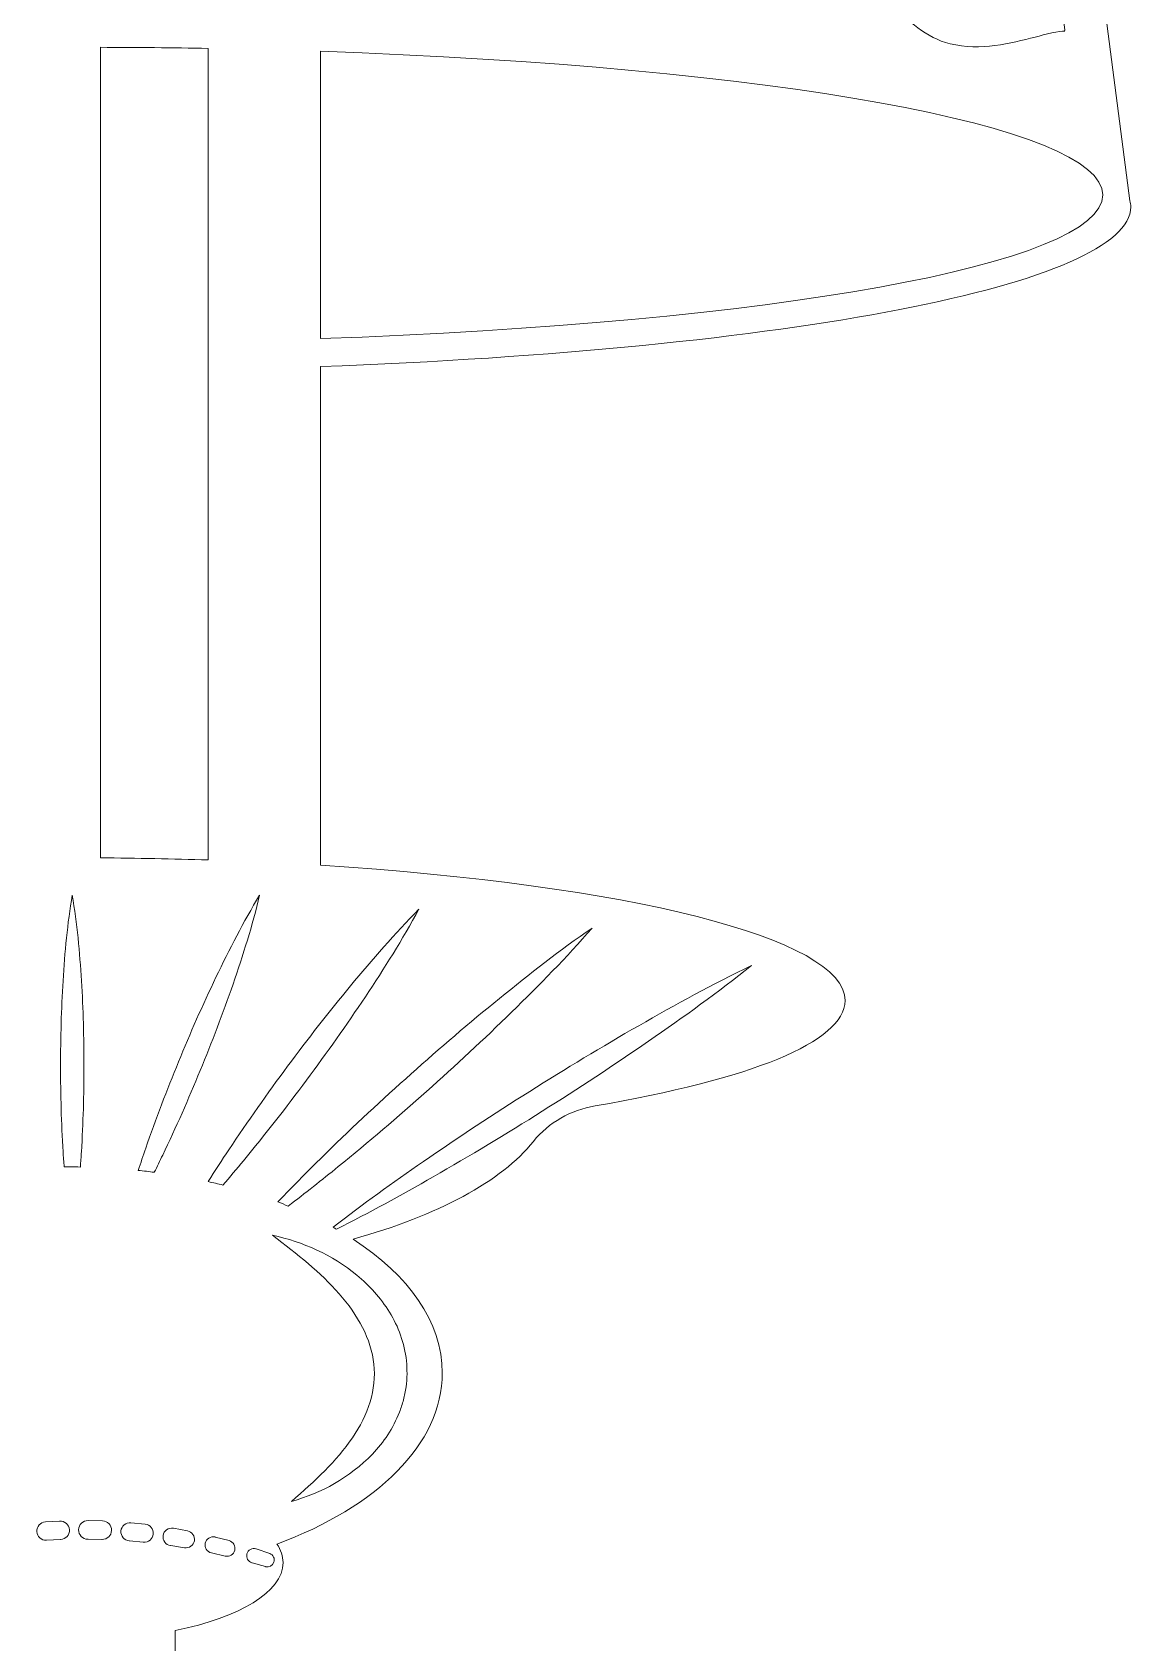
# Model space of a CAD drawing. Header units: inches. Extents: x 84 to 1916, y -1920 to -80.
# Drawn here: x 1681 to 1915.5, y -1576.4 to -1232.5 of the extents above; entities that cross this region are included whole.
import ezdxf

# ---------------------------------------------------------------- set-up
doc = ezdxf.new("R2010")
doc.units = ezdxf.units.IN
doc.header["$MEASUREMENT"] = 0
doc.layers.add('_U+0421_U+043B_U+043E_U+0439 3', color=7, linetype='Continuous')

msp = doc.modelspace()

# ---------------------------------------------------------------- linework, layer by layer
at = {"layer": '_U+0421_U+043B_U+043E_U+0439 3', "lineweight": 0}
for points, knots in [([(1915.5, -1269.75), (1915.5, -1269.32), (1915.43, -1268.89), (1915.33, -1268.46), (1915.33, -1268.46), (1908.5, -1215.75), (1908.5, -1215.75), (1908.5, -1197.03), (1811.57, -1181.85), (1692, -1181.85), (1607.37, -1181.85), (1534.1, -1189.45), (1498.5, -1200.54), (1498.5, -1200.54), (1498.5, -1221.13), (1498.5, -1221.13), (1499.57, -1221.16), (1500.57, -1221.09), (1501.48, -1220.86), (1502.69, -1220.56), (1505.42, -1217.91), (1507.23, -1216.15), (1511.29, -1212.21), (1516.34, -1207.31), (1523.3, -1206.1), (1529.1, -1205.08), (1534.63, -1207.48), (1539.51, -1209.6), (1542.79, -1211.03), (1546.52, -1212.65), (1548.73, -1212.36), (1550.27, -1212.16), (1553.23, -1209.79), (1555.61, -1207.89), (1560.03, -1204.35), (1565.04, -1200.35), (1571.54, -1199.7), (1577.52, -1199.1), (1582.94, -1201.89), (1587.71, -1204.34), (1590.82, -1205.94), (1594.33, -1207.75), (1596.38, -1207.6), (1598.04, -1207.48), (1601.19, -1205.21), (1603.72, -1203.38), (1608.24, -1200.13), (1613.36, -1196.44), (1619.73, -1196.1), (1625.81, -1195.79), (1631.12, -1198.81), (1635.81, -1201.48), (1638.75, -1203.16), (1642.09, -1205.05), (1644.06, -1205.05), (1644.06, -1205.05), (1644.16, -1205.05), (1644.16, -1205.05), (1645.88, -1204.99), (1649.16, -1202.82), (1651.79, -1201.07), (1656.39, -1198.02), (1661.6, -1194.55), (1667.91, -1194.45), (1668, -1194.45), (1668.1, -1194.45), (1668.19, -1194.45), (1674.19, -1194.45), (1679.33, -1197.61), (1683.87, -1200.41), (1686.78, -1202.21), (1690.09, -1204.25), (1692, -1204.25), (1693.84, -1204.25), (1697.09, -1202.22), (1699.96, -1200.43), (1704.54, -1197.58), (1709.72, -1194.36), (1715.82, -1194.45), (1722.1, -1194.55), (1727.27, -1198.02), (1731.83, -1201.08), (1734.42, -1202.82), (1737.64, -1204.98), (1739.3, -1205.03), (1741.17, -1205.09), (1744.53, -1203.17), (1747.49, -1201.47), (1752.14, -1198.79), (1757.42, -1195.75), (1763.46, -1196.06), (1769.8, -1196.39), (1774.88, -1200.08), (1779.36, -1203.34), (1781.85, -1205.15), (1784.96, -1207.4), (1786.56, -1207.52), (1788.51, -1207.68), (1791.98, -1205.86), (1795.04, -1204.26), (1799.78, -1201.79), (1805.14, -1198.99), (1811.11, -1199.57), (1817.58, -1200.2), (1822.55, -1204.2), (1826.93, -1207.73), (1829.15, -1209.52), (1832.2, -1211.97), (1833.68, -1212.16), (1835.83, -1212.43), (1839.48, -1210.81), (1842.7, -1209.37), (1847.54, -1207.22), (1853.02, -1204.78), (1858.83, -1205.77), (1865.7, -1206.95), (1870.71, -1211.79), (1874.73, -1215.68), (1876.54, -1217.43), (1879.26, -1220.06), (1880.45, -1220.35), (1883.33, -1221.05), (1887.39, -1220), (1891.32, -1218.98), (1894.02, -1218.28), (1896.76, -1217.58), (1899.48, -1217.34), (1899.48, -1217.34), (1901.42, -1232), (1901.42, -1232), (1901.42, -1232), (1901.34, -1232.18), (1901.34, -1232.18), (1901.34, -1232.18), (1901.45, -1232.22), (1901.45, -1232.22), (1901.45, -1232.22), (1901.45, -1232.26), (1901.45, -1232.26), (1900.29, -1232.16), (1897.18, -1232.96), (1895.08, -1233.5), (1889.9, -1234.85), (1883.45, -1236.51), (1876.92, -1234.93), (1871.76, -1233.68), (1867.97, -1230.01), (1864.3, -1226.46), (1861.63, -1223.88), (1858.61, -1220.95), (1856.3, -1220.56), (1854.97, -1220.33), (1851.26, -1221.99), (1848.8, -1223.08), (1843.77, -1225.31), (1838.08, -1227.84), (1831.78, -1227.04), (1826.09, -1226.31), (1821.54, -1222.64), (1817.52, -1219.41), (1814.78, -1217.2), (1811.67, -1214.69), (1809.66, -1214.5), (1808.12, -1214.34), (1804.57, -1216.21), (1801.98, -1217.56), (1797.15, -1220.08), (1791.69, -1222.93), (1785.46, -1222.48), (1779.6, -1222.05), (1774.79, -1218.56), (1770.54, -1215.47), (1767.75, -1213.44), (1764.58, -1211.14), (1762.68, -1211.04), (1761.08, -1210.94), (1757.69, -1212.9), (1754.98, -1214.46), (1750.29, -1217.17), (1744.95, -1220.24), (1738.8, -1220.03), (1732.85, -1219.83), (1727.87, -1216.48), (1723.48, -1213.54), (1720.78, -1211.73), (1717.42, -1209.47), (1715.57, -1209.44), (1715.57, -1209.44), (1715.54, -1209.44), (1715.54, -1209.44), (1713.86, -1209.44), (1710.56, -1211.5), (1707.9, -1213.16), (1703.32, -1216.01), (1698.14, -1219.25), (1692, -1219.25), (1685.84, -1219.25), (1680.61, -1216.03), (1676, -1213.18), (1673.28, -1211.51), (1669.86, -1209.39), (1668.16, -1209.45), (1666.24, -1209.48), (1662.97, -1211.65), (1660.08, -1213.57), (1655.66, -1216.51), (1650.64, -1219.84), (1644.67, -1220.04), (1638.44, -1220.25), (1633.12, -1217.21), (1628.39, -1214.51), (1625.63, -1212.94), (1622.21, -1210.99), (1620.53, -1211.08), (1618.55, -1211.19), (1615.33, -1213.51), (1612.49, -1215.55), (1608.21, -1218.63), (1603.37, -1222.12), (1597.49, -1222.56), (1591.24, -1223.03), (1585.72, -1220.19), (1580.86, -1217.68), (1578.07, -1216.25), (1574.62, -1214.46), (1573.02, -1214.63), (1570.94, -1214.83), (1567.78, -1217.37), (1564.99, -1219.6), (1560.95, -1222.83), (1556.37, -1226.5), (1550.67, -1227.24), (1544.34, -1228.06), (1538.59, -1225.57), (1533.52, -1223.36), (1530.88, -1222.21), (1527.23, -1220.63), (1525.88, -1220.87), (1523.47, -1221.29), (1520.53, -1224.15), (1517.68, -1226.92), (1514.02, -1230.46), (1510.25, -1234.12), (1505.14, -1235.41), (1503.06, -1235.93), (1500.98, -1236.14), (1498.95, -1236.14), (1498.8, -1236.14), (1498.65, -1236.13), (1498.5, -1236.13), (1498.5, -1236.13), (1498.5, -1252.81), (1498.5, -1252.81), (1526.39, -1244.96), (1576.35, -1239.02), (1636.5, -1236.73), (1636.5, -1236.73), (1636.5, -1297.71), (1636.5, -1297.71), (1626.87, -1297.34), (1617.5, -1296.88), (1608.44, -1296.33), (1607.1, -1298.24), (1605.11, -1300.07), (1602.46, -1301.82), (1613.38, -1302.57), (1624.75, -1303.19), (1636.5, -1303.66), (1636.5, -1303.66), (1636.5, -1410.36), (1636.5, -1410.36), (1571.37, -1414.44), (1524.5, -1425.83), (1524.5, -1439.25), (1524.5, -1448.14), (1545.06, -1456.13), (1577.86, -1461.71), (1583.03, -1462.59), (1587.79, -1465.23), (1591.05, -1469.33), (1597.72, -1477.72), (1611.17, -1484.93), (1628.85, -1490), (1616.81, -1497.71), (1609.5, -1507.75), (1609.5, -1518.75), (1609.5, -1534.58), (1624.61, -1548.44), (1647.27, -1556.19), (1646.77, -1557.18), (1646.5, -1558.2), (1646.5, -1559.25), (1646.5, -1565.51), (1655.8, -1570.96), (1669.5, -1573.75), (1669.5, -1573.75), (1669.5, -1589.7), (1669.5, -1589.7), (1662.76, -1591.9), (1658.5, -1595.14), (1658.5, -1598.75), (1658.5, -1603.42), (1665.62, -1607.46), (1676, -1609.45), (1676, -1609.45), (1676, -1643.25), (1676, -1643.25), (1676, -1778.89), (1565.64, -1889.25), (1430, -1889.25), (1388.18, -1889.25), (1348.77, -1878.74), (1314.25, -1860.25), (1397.37, -1838.96), (1459, -1763.42), (1459, -1673.75), (1459, -1673.75), (1459, -1460.03), (1459, -1460.03), (1468.29, -1457.93), (1474.5, -1454.11), (1474.5, -1449.75), (1474.5, -1446.14), (1470.24, -1442.9), (1463.5, -1440.7), (1463.5, -1440.7), (1463.5, -1424.75), (1463.5, -1424.75), (1477.2, -1421.96), (1486.5, -1416.51), (1486.5, -1410.25), (1486.5, -1408.88), (1486.05, -1407.55), (1485.21, -1406.28), (1506.48, -1398.39), (1520.5, -1384.99), (1520.5, -1369.75), (1520.5, -1358.85), (1513.32, -1348.88), (1501.46, -1341.19), (1519.49, -1336.12), (1533.2, -1328.83), (1539.95, -1320.33), (1543.21, -1316.23), (1547.97, -1313.59), (1553.14, -1312.71), (1585.94, -1307.13), (1606.5, -1299.14), (1606.5, -1290.25), (1606.5, -1276.83), (1559.63, -1265.44), (1494.5, -1261.36), (1494.5, -1261.36), (1494.5, -1154.85), (1494.5, -1154.85), (1593.61, -1151.26), (1667.5, -1137.36), (1667.5, -1120.75), (1667.5, -1120.32), (1667.43, -1119.89), (1667.33, -1119.46), (1667.33, -1119.46), (1660.5, -1066.75), (1660.5, -1066.75), (1660.5, -1048.03), (1563.57, -1032.85), (1444, -1032.85), (1324.43, -1032.85), (1227.5, -1048.03), (1227.5, -1066.75), (1227.5, -1066.75), (1220.67, -1119.46), (1220.67, -1119.46), (1220.57, -1119.89), (1220.5, -1120.32), (1220.5, -1120.75), (1220.5, -1137.08), (1291.92, -1150.79), (1388.5, -1154.66), (1388.5, -1154.66), (1388.5, -1261.36), (1388.5, -1261.36), (1323.37, -1265.44), (1276.5, -1276.83), (1276.5, -1290.25), (1276.5, -1299.14), (1297.06, -1307.13), (1329.86, -1312.71), (1335.03, -1313.59), (1339.79, -1316.23), (1343.05, -1320.33), (1349.72, -1328.72), (1363.17, -1335.93), (1380.85, -1341), (1368.81, -1348.71), (1361.5, -1358.75), (1361.5, -1369.75), (1361.5, -1385.58), (1376.61, -1399.44), (1399.27, -1407.19), (1398.77, -1408.18), (1398.5, -1409.2), (1398.5, -1410.25), (1398.5, -1416.51), (1407.8, -1421.96), (1421.5, -1424.75), (1421.5, -1424.75), (1421.5, -1440.7), (1421.5, -1440.7), (1414.76, -1442.9), (1410.5, -1446.14), (1410.5, -1449.75), (1410.5, -1454.42), (1417.62, -1458.46), (1428, -1460.45), (1428, -1460.45), (1428, -1673.75), (1428, -1673.75), (1428, -1759.6), (1360.67, -1830.01), (1276.04, -1834.96), (1219.96, -1789.83), (1184, -1720.67), (1184, -1643.25), (1184, -1643.25), (1184, -1492.38), (1184, -1492.38), (1193.28, -1486.9), (1199.5, -1476.8), (1199.5, -1465.25), (1199.5, -1453.7), (1193.28, -1443.6), (1184, -1438.12), (1184, -1438.12), (1184, -1399.75), (1184, -1399.75), (1184, -1399.75), (1193.5, -1399.75), (1193.5, -1399.75), (1193.5, -1399.75), (1193.5, -1365.75), (1193.5, -1365.75), (1193.5, -1365.75), (1184.96, -1365.75), (1184.96, -1365.75), (1183.01, -1362.7), (1180.06, -1360.21), (1176.5, -1358.63), (1176.5, -1358.63), (1176.5, -1347.15), (1176.5, -1347.15), (1183.61, -1341.44), (1188.5, -1329.53), (1188.5, -1315.75), (1188.5, -1296.42), (1178.87, -1280.75), (1167, -1280.75), (1155.13, -1280.75), (1145.5, -1296.42), (1145.5, -1315.75), (1145.5, -1330.16), (1150.85, -1342.54), (1158.5, -1347.9), (1158.5, -1347.9), (1158.5, -1358.63), (1158.5, -1358.63), (1154.94, -1360.21), (1151.99, -1362.7), (1150.04, -1365.75), (1150.04, -1365.75), (1142.5, -1365.75), (1142.5, -1365.75), (1142.5, -1365.75), (1142.5, -1399.75), (1142.5, -1399.75), (1142.5, -1399.75), (1153, -1399.75), (1153, -1399.75), (1153, -1399.75), (1153, -1437.54), (1153, -1437.54), (1148.85, -1439.79), (1145.28, -1442.96), (1142.52, -1446.75), (1142.52, -1446.75), (1119.45, -1446.75), (1119.45, -1446.75), (1121.4, -1442.66), (1122.5, -1438.08), (1122.5, -1433.25), (1122.5, -1420.88), (1115.37, -1410.19), (1105, -1405.03), (1105, -1405.03), (1105, -1367.75), (1105, -1367.75), (1105, -1367.75), (1115.5, -1367.75), (1115.5, -1367.75), (1115.5, -1367.75), (1115.5, -1333.75), (1115.5, -1333.75), (1115.5, -1333.75), (1106.96, -1333.75), (1106.96, -1333.75), (1105.01, -1330.7), (1102.06, -1328.21), (1098.5, -1326.63), (1098.5, -1326.63), (1098.5, -1315.15), (1098.5, -1315.15), (1105.61, -1309.44), (1110.5, -1297.53), (1110.5, -1283.75), (1110.5, -1264.42), (1100.87, -1248.75), (1089, -1248.75), (1077.13, -1248.75), (1067.5, -1264.42), (1067.5, -1283.75), (1067.5, -1298.16), (1072.85, -1310.54), (1080.5, -1315.9), (1080.5, -1315.9), (1080.5, -1326.63), (1080.5, -1326.63), (1076.94, -1328.21), (1073.99, -1330.7), (1072.04, -1333.75), (1072.04, -1333.75), (1064.5, -1333.75), (1064.5, -1333.75), (1064.5, -1333.75), (1064.5, -1367.75), (1064.5, -1367.75), (1064.5, -1367.75), (1074, -1367.75), (1074, -1367.75), (1074, -1367.75), (1074, -1406.73), (1074, -1406.73), (1071.69, -1408.22), (1069.58, -1410), (1067.73, -1412.02), (1066.51, -1411.84), (1065.27, -1411.75), (1064, -1411.75), (1051.02, -1411.75), (1040.5, -1421.38), (1040.5, -1433.25), (1040.5, -1445.12), (1051.02, -1454.75), (1064, -1454.75), (1065.27, -1454.75), (1066.51, -1454.66), (1067.73, -1454.48), (1069.58, -1456.5), (1071.69, -1458.28), (1074, -1459.77), (1074, -1459.77), (1074, -1673.75), (1074, -1673.75), (1074, -1779.6), (1159.88, -1865.76), (1265.62, -1866.24), (1312.96, -1901.29), (1370.02, -1920.25), (1430, -1920.25), (1503.99, -1920.25), (1573.55, -1891.44), (1625.87, -1839.12), (1678.19, -1786.8), (1707, -1717.24), (1707, -1643.25), (1707, -1643.25), (1707, -1609.03), (1707, -1609.03), (1716.29, -1606.93), (1722.5, -1603.11), (1722.5, -1598.75), (1722.5, -1595.14), (1718.24, -1591.9), (1711.5, -1589.7), (1711.5, -1589.7), (1711.5, -1573.75), (1711.5, -1573.75), (1725.2, -1570.96), (1734.5, -1565.51), (1734.5, -1559.25), (1734.5, -1557.88), (1734.05, -1556.55), (1733.21, -1555.28), (1754.48, -1547.39), (1768.5, -1533.99), (1768.5, -1518.75), (1768.5, -1507.85), (1761.32, -1497.88), (1749.46, -1490.19), (1767.49, -1485.12), (1781.2, -1477.83), (1787.95, -1469.33), (1791.21, -1465.23), (1795.97, -1462.59), (1801.14, -1461.71), (1833.94, -1456.13), (1854.5, -1448.14), (1854.5, -1439.25), (1854.5, -1425.83), (1807.63, -1414.44), (1742.5, -1410.36), (1742.5, -1410.36), (1742.5, -1303.85), (1742.5, -1303.85), (1841.61, -1300.26), (1915.5, -1286.36), (1915.5, -1269.75)], [0, 0, 0, 0, 1, 1, 1, 2, 2, 2, 3, 3, 3, 4, 4, 4, 5, 5, 5, 6, 6, 6, 7, 7, 7, 8, 8, 8, 9, 9, 9, 10, 10, 10, 11, 11, 11, 12, 12, 12, 13, 13, 13, 14, 14, 14, 15, 15, 15, 16, 16, 16, 17, 17, 17, 18, 18, 18, 19, 19, 19, 20, 20, 20, 21, 21, 21, 22, 22, 22, 23, 23, 23, 24, 24, 24, 25, 25, 25, 26, 26, 26, 27, 27, 27, 28, 28, 28, 29, 29, 29, 30, 30, 30, 31, 31, 31, 32, 32, 32, 33, 33, 33, 34, 34, 34, 35, 35, 35, 36, 36, 36, 37, 37, 37, 38, 38, 38, 39, 39, 39, 40, 40, 40, 41, 41, 41, 42, 42, 42, 43, 43, 43, 44, 44, 44, 45, 45, 45, 46, 46, 46, 47, 47, 47, 48, 48, 48, 49, 49, 49, 50, 50, 50, 51, 51, 51, 52, 52, 52, 53, 53, 53, 54, 54, 54, 55, 55, 55, 56, 56, 56, 57, 57, 57, 58, 58, 58, 59, 59, 59, 60, 60, 60, 61, 61, 61, 62, 62, 62, 63, 63, 63, 64, 64, 64, 65, 65, 65, 66, 66, 66, 67, 67, 67, 68, 68, 68, 69, 69, 69, 70, 70, 70, 71, 71, 71, 72, 72, 72, 73, 73, 73, 74, 74, 74, 75, 75, 75, 76, 76, 76, 77, 77, 77, 78, 78, 78, 79, 79, 79, 80, 80, 80, 81, 81, 81, 82, 82, 82, 83, 83, 83, 84, 84, 84, 85, 85, 85, 86, 86, 86, 87, 87, 87, 88, 88, 88, 89, 89, 89, 90, 90, 90, 91, 91, 91, 92, 92, 92, 93, 93, 93, 94, 94, 94, 95, 95, 95, 96, 96, 96, 97, 97, 97, 98, 98, 98, 99, 99, 99, 100, 100, 100, 101, 101, 101, 102, 102, 102, 103, 103, 103, 104, 104, 104, 105, 105, 105, 106, 106, 106, 107, 107, 107, 108, 108, 108, 109, 109, 109, 110, 110, 110, 111, 111, 111, 112, 112, 112, 113, 113, 113, 114, 114, 114, 115, 115, 115, 116, 116, 116, 117, 117, 117, 118, 118, 118, 119, 119, 119, 120, 120, 120, 121, 121, 121, 122, 122, 122, 123, 123, 123, 124, 124, 124, 125, 125, 125, 126, 126, 126, 127, 127, 127, 128, 128, 128, 129, 129, 129, 130, 130, 130, 131, 131, 131, 132, 132, 132, 133, 133, 133, 134, 134, 134, 135, 135, 135, 136, 136, 136, 137, 137, 137, 138, 138, 138, 139, 139, 139, 140, 140, 140, 141, 141, 141, 142, 142, 142, 143, 143, 143, 144, 144, 144, 145, 145, 145, 146, 146, 146, 147, 147, 147, 148, 148, 148, 149, 149, 149, 150, 150, 150, 151, 151, 151, 152, 152, 152, 153, 153, 153, 154, 154, 154, 155, 155, 155, 156, 156, 156, 157, 157, 157, 158, 158, 158, 159, 159, 159, 160, 160, 160, 161, 161, 161, 162, 162, 162, 163, 163, 163, 164, 164, 164, 165, 165, 165, 166, 166, 166, 167, 167, 167, 168, 168, 168, 169, 169, 169, 170, 170, 170, 171, 171, 171, 172, 172, 172, 173, 173, 173, 174, 174, 174, 175, 175, 175, 176, 176, 176, 177, 177, 177, 178, 178, 178, 179, 179, 179, 180, 180, 180, 181, 181, 181, 182, 182, 182, 183, 183, 183, 184, 184, 184, 185, 185, 185, 186, 186, 186, 187, 187, 187, 188, 188, 188, 189, 189, 189, 190, 190, 190, 191, 191, 191, 192, 192, 192, 193, 193, 193, 194, 194, 194, 195, 195, 195, 196, 196, 196, 197, 197, 197, 198, 198, 198, 199, 199, 199, 200, 200, 200, 201, 201, 201, 202, 202, 202, 203, 203, 203, 204, 204, 204, 205, 205, 205, 205]), ([(1695.5, -1235.7), (1703.27, -1235.71), (1710.95, -1235.79), (1718.5, -1235.92), (1718.5, -1235.92), (1718.5, -1409.22), (1718.5, -1409.22), (1711, -1408.97), (1703.32, -1408.82), (1695.5, -1408.77), (1695.5, -1408.77), (1695.5, -1235.7), (1695.5, -1235.7)], [0, 0, 0, 0, 1, 1, 1, 2, 2, 2, 3, 3, 3, 4, 4, 4, 4]), ([(1742.5, -1236.55), (1838.27, -1239.85), (1909.5, -1252.33), (1909.5, -1267.22), (1909.5, -1282.11), (1838.27, -1294.59), (1742.5, -1297.89), (1742.5, -1297.89), (1742.5, -1236.55), (1742.5, -1236.55)], [0, 0, 0, 0, 1, 1, 1, 2, 2, 2, 3, 3, 3, 3]), ([(1687.53, -1435), (1687.92, -1428.92), (1688.46, -1422.83), (1689.5, -1416.75), (1690.54, -1422.83), (1691.08, -1428.92), (1691.47, -1435), (1691.83, -1441.08), (1692, -1447.17), (1692, -1453.25), (1692, -1459.33), (1691.83, -1465.42), (1691.46, -1471.5), (1691.39, -1472.59), (1691.31, -1473.69), (1691.23, -1474.78), (1690.48, -1474.77), (1689.75, -1474.75), (1689, -1474.75), (1688.59, -1474.75), (1688.18, -1474.76), (1687.77, -1474.77), (1687.69, -1473.68), (1687.61, -1472.59), (1687.54, -1471.5), (1687.17, -1465.42), (1687, -1459.33), (1687, -1453.25), (1687, -1447.17), (1687.17, -1441.08), (1687.53, -1435)], [0, 0, 0, 0, 1, 1, 1, 2, 2, 2, 3, 3, 3, 4, 4, 4, 5, 5, 5, 6, 6, 6, 7, 7, 7, 8, 8, 8, 9, 9, 9, 10, 10, 10, 10]), ([(1708.81, -1472.24), (1708.22, -1473.47), (1707.62, -1474.68), (1707.02, -1475.9), (1705.89, -1475.75), (1704.75, -1475.62), (1703.6, -1475.5), (1704.12, -1473.92), (1704.65, -1472.33), (1705.19, -1470.76), (1707.35, -1464.53), (1709.69, -1458.38), (1712.19, -1452.3), (1714.68, -1446.21), (1717.34, -1440.2), (1720.18, -1434.25), (1723.05, -1428.32), (1726.03, -1422.44), (1729.5, -1416.75), (1727.97, -1423.23), (1725.95, -1429.51), (1723.82, -1435.75), (1721.66, -1441.97), (1719.32, -1448.12), (1716.81, -1454.2), (1714.31, -1460.28), (1711.65, -1466.3), (1708.81, -1472.24)], [0, 0, 0, 0, 1, 1, 1, 2, 2, 2, 3, 3, 3, 4, 4, 4, 5, 5, 5, 6, 6, 6, 7, 7, 7, 8, 8, 8, 9, 9, 9, 9]), ([(1748.92, -1436.08), (1753.57, -1430.48), (1758.33, -1424.96), (1763.5, -1419.75), (1760.01, -1426.21), (1756.09, -1432.35), (1752.08, -1438.42), (1748.04, -1444.47), (1743.84, -1450.41), (1739.51, -1456.24), (1735.17, -1462.07), (1730.7, -1467.8), (1726.07, -1473.42), (1724.62, -1475.17), (1723.14, -1476.91), (1721.66, -1478.64), (1720.62, -1478.38), (1719.58, -1478.13), (1718.52, -1477.9), (1719.97, -1475.61), (1721.44, -1473.34), (1722.93, -1471.08), (1726.97, -1465.03), (1731.16, -1459.09), (1735.49, -1453.26), (1739.82, -1447.42), (1744.29, -1441.69), (1748.92, -1436.08)], [0, 0, 0, 0, 1, 1, 1, 2, 2, 2, 3, 3, 3, 4, 4, 4, 5, 5, 5, 6, 6, 6, 7, 7, 7, 8, 8, 8, 9, 9, 9, 9]), ([(1800.5, -1423.75), (1795.03, -1430.03), (1789.22, -1435.93), (1783.3, -1441.71), (1777.4, -1447.5), (1771.33, -1453.11), (1765.16, -1458.62), (1758.99, -1464.11), (1752.72, -1469.5), (1746.29, -1474.7), (1742.78, -1477.56), (1739.22, -1480.37), (1735.6, -1483.11), (1734.87, -1482.82), (1734.14, -1482.52), (1733.38, -1482.24), (1736.76, -1478.69), (1740.21, -1475.21), (1743.71, -1471.8), (1749.61, -1466), (1755.68, -1460.39), (1761.84, -1454.88), (1768, -1449.39), (1774.27, -1444), (1780.7, -1438.79), (1787.11, -1433.57), (1793.64, -1428.47), (1800.5, -1423.75)], [0, 0, 0, 0, 1, 1, 1, 2, 2, 2, 3, 3, 3, 4, 4, 4, 5, 5, 5, 6, 6, 6, 7, 7, 7, 8, 8, 8, 9, 9, 9, 9]), ([(1834.5, -1431.75), (1827.39, -1437.46), (1820.01, -1442.76), (1812.54, -1447.9), (1805.08, -1453.07), (1797.5, -1458.03), (1789.83, -1462.86), (1782.16, -1467.69), (1774.42, -1472.4), (1766.54, -1476.89), (1759.77, -1480.78), (1752.92, -1484.54), (1745.91, -1488.04), (1745.68, -1487.91), (1745.45, -1487.77), (1745.21, -1487.64), (1751.49, -1482.73), (1757.93, -1478.1), (1764.46, -1473.61), (1771.92, -1468.44), (1779.51, -1463.48), (1787.17, -1458.64), (1794.83, -1453.8), (1802.58, -1449.1), (1810.46, -1444.6), (1818.32, -1440.08), (1826.28, -1435.7), (1834.5, -1431.75)], [0, 0, 0, 0, 1, 1, 1, 2, 2, 2, 3, 3, 3, 4, 4, 4, 5, 5, 5, 6, 6, 6, 7, 7, 7, 8, 8, 8, 9, 9, 9, 9]), ([(1750.29, -1497.89), (1752.94, -1500.08), (1755.35, -1502.7), (1757.24, -1505.78), (1759.13, -1508.85), (1760.45, -1512.41), (1760.86, -1516.14), (1760.91, -1517.08), (1760.97, -1518.01), (1760.97, -1518.95), (1760.9, -1519.88), (1760.93, -1520.82), (1760.76, -1521.74), (1760.61, -1522.67), (1760.46, -1523.59), (1760.2, -1524.48), (1759.99, -1525.38), (1759.7, -1526.26), (1759.36, -1527.11), (1758.04, -1530.55), (1755.98, -1533.57), (1753.57, -1536.08), (1748.72, -1541.12), (1742.67, -1544.42), (1736.32, -1546.16), (1741.29, -1541.86), (1745.95, -1537.54), (1749.3, -1532.61), (1752.72, -1527.72), (1754.45, -1522.24), (1753.9, -1516.88), (1753.34, -1511.51), (1750.46, -1506.36), (1746.48, -1501.84), (1742.52, -1497.26), (1737.51, -1493.37), (1732.28, -1489.36), (1738.72, -1490.74), (1744.96, -1493.5), (1750.29, -1497.89)], [0, 0, 0, 0, 1, 1, 1, 2, 2, 2, 3, 3, 3, 4, 4, 4, 5, 5, 5, 6, 6, 6, 7, 7, 7, 8, 8, 8, 9, 9, 9, 10, 10, 10, 11, 11, 11, 12, 12, 12, 13, 13, 13, 13]), ([(1683.77, -1550.57), (1683.77, -1550.57), (1686.81, -1550.38), (1686.81, -1550.38), (1687.9, -1550.32), (1688.83, -1551.15), (1688.9, -1552.23), (1688.96, -1553.32), (1688.13, -1554.25), (1687.05, -1554.32), (1687.05, -1554.32), (1687.03, -1554.32), (1687.03, -1554.32), (1687.03, -1554.32), (1686.98, -1554.32), (1686.98, -1554.32), (1686.98, -1554.32), (1684.03, -1554.47), (1684.03, -1554.47), (1684.03, -1554.47), (1683.98, -1554.47), (1683.98, -1554.47), (1682.9, -1554.52), (1681.99, -1553.69), (1681.93, -1552.61), (1681.88, -1551.54), (1682.7, -1550.63), (1683.77, -1550.57)], [0, 0, 0, 0, 1, 1, 1, 2, 2, 2, 3, 3, 3, 4, 4, 4, 5, 5, 5, 6, 6, 6, 7, 7, 7, 8, 8, 8, 9, 9, 9, 9]), ([(1692.89, -1550.25), (1692.89, -1550.25), (1692.91, -1550.26), (1692.91, -1550.26), (1692.91, -1550.26), (1695.96, -1550.34), (1695.96, -1550.34), (1697.05, -1550.37), (1697.92, -1551.28), (1697.89, -1552.37), (1697.86, -1553.46), (1696.96, -1554.32), (1695.88, -1554.3), (1695.88, -1554.3), (1695.82, -1554.3), (1695.82, -1554.3), (1695.82, -1554.3), (1692.88, -1554.25), (1692.88, -1554.25), (1692.88, -1554.25), (1692.83, -1554.25), (1692.83, -1554.25), (1691.72, -1554.23), (1690.84, -1553.33), (1690.86, -1552.22), (1690.88, -1551.12), (1691.79, -1550.24), (1692.89, -1550.25)], [0, 0, 0, 0, 1, 1, 1, 2, 2, 2, 3, 3, 3, 4, 4, 4, 5, 5, 5, 6, 6, 6, 7, 7, 7, 8, 8, 8, 9, 9, 9, 9]), ([(1702.04, -1550.73), (1702.04, -1550.73), (1705.08, -1551.04), (1705.08, -1551.04), (1706.14, -1551.15), (1706.91, -1552.1), (1706.81, -1553.16), (1706.7, -1554.22), (1705.76, -1554.99), (1704.71, -1554.89), (1704.71, -1554.89), (1704.66, -1554.89), (1704.66, -1554.89), (1704.66, -1554.89), (1701.72, -1554.62), (1701.72, -1554.62), (1701.72, -1554.62), (1701.67, -1554.61), (1701.67, -1554.61), (1700.6, -1554.52), (1699.8, -1553.57), (1699.9, -1552.49), (1700, -1551.42), (1700.95, -1550.63), (1702.02, -1550.73), (1702.02, -1550.73), (1702.04, -1550.73), (1702.04, -1550.73)], [0, 0, 0, 0, 1, 1, 1, 2, 2, 2, 3, 3, 3, 4, 4, 4, 5, 5, 5, 6, 6, 6, 7, 7, 7, 8, 8, 8, 9, 9, 9, 9]), ([(1715.57, -1554.6), (1715.38, -1555.58), (1714.46, -1556.23), (1713.48, -1556.08), (1713.48, -1556.08), (1713.44, -1556.07), (1713.44, -1556.07), (1713.44, -1556.07), (1710.52, -1555.62), (1710.52, -1555.62), (1710.52, -1555.62), (1710.47, -1555.62), (1710.47, -1555.62), (1709.44, -1555.46), (1708.74, -1554.49), (1708.9, -1553.46), (1709.06, -1552.44), (1710.02, -1551.73), (1711.05, -1551.89), (1711.05, -1551.89), (1711.11, -1551.9), (1711.11, -1551.9), (1711.11, -1551.9), (1714.1, -1552.46), (1714.1, -1552.46), (1715.1, -1552.65), (1715.75, -1553.61), (1715.57, -1554.6)], [0, 0, 0, 0, 1, 1, 1, 2, 2, 2, 3, 3, 3, 4, 4, 4, 5, 5, 5, 6, 6, 6, 7, 7, 7, 8, 8, 8, 9, 9, 9, 9]), ([(1724.19, -1556.62), (1723.96, -1557.51), (1723.07, -1558.05), (1722.18, -1557.85), (1722.18, -1557.85), (1722.14, -1557.84), (1722.14, -1557.84), (1722.14, -1557.84), (1719.25, -1557.18), (1719.25, -1557.18), (1719.25, -1557.18), (1719.21, -1557.17), (1719.21, -1557.17), (1718.27, -1556.96), (1717.68, -1556.03), (1717.9, -1555.09), (1718.11, -1554.15), (1719.04, -1553.56), (1719.98, -1553.77), (1719.98, -1553.77), (1720.04, -1553.79), (1720.04, -1553.79), (1720.04, -1553.79), (1722.98, -1554.55), (1722.98, -1554.55), (1723.88, -1554.79), (1724.43, -1555.71), (1724.19, -1556.62)], [0, 0, 0, 0, 1, 1, 1, 2, 2, 2, 3, 3, 3, 4, 4, 4, 5, 5, 5, 6, 6, 6, 7, 7, 7, 8, 8, 8, 9, 9, 9, 9]), ([(1732.56, -1559.18), (1732.31, -1559.92), (1731.52, -1560.32), (1730.78, -1560.11), (1730.78, -1560.11), (1730.74, -1560.1), (1730.74, -1560.1), (1730.74, -1560.1), (1727.89, -1559.29), (1727.89, -1559.29), (1727.89, -1559.29), (1727.86, -1559.28), (1727.86, -1559.28), (1727.04, -1559.04), (1726.56, -1558.19), (1726.8, -1557.37), (1727.03, -1556.55), (1727.89, -1556.08), (1728.71, -1556.31), (1728.71, -1556.31), (1728.78, -1556.33), (1728.78, -1556.33), (1728.78, -1556.33), (1731.65, -1557.32), (1731.65, -1557.32), (1732.42, -1557.58), (1732.82, -1558.42), (1732.56, -1559.18)], [0, 0, 0, 0, 1, 1, 1, 2, 2, 2, 3, 3, 3, 4, 4, 4, 5, 5, 5, 6, 6, 6, 7, 7, 7, 8, 8, 8, 9, 9, 9, 9])]:
    msp.add_open_spline(points, degree=3, knots=knots, dxfattribs=at)

doc.saveas('drawing.dxf')
